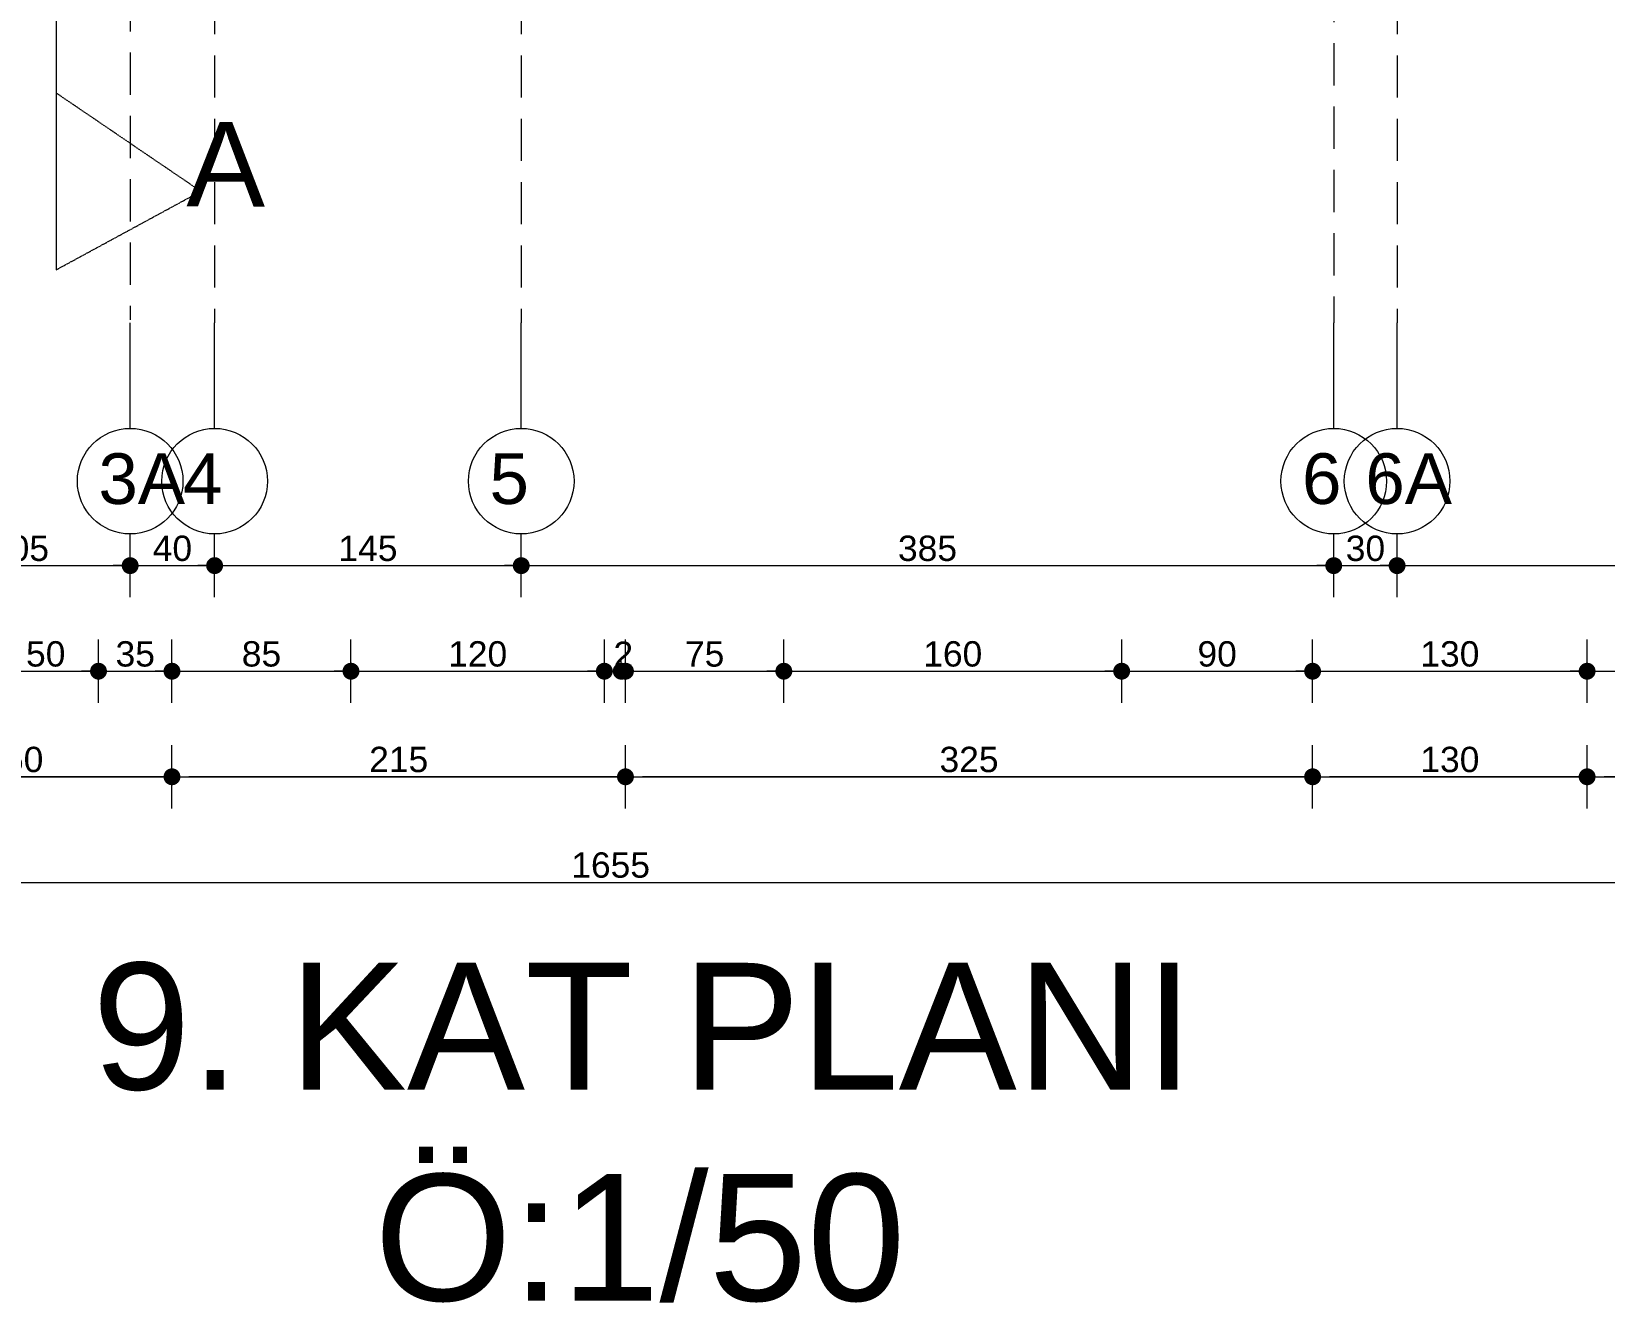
# Model space of a CAD drawing. Header units: millimetres. Extents: x 38129 to 72024, y -56282 to 16512.
# Drawn here: x 54516 to 55261, y -45744 to -45142 of the extents above; entities that cross this region are included whole.
import ezdxf

# ---------------------------------------------------------------- set-up
doc = ezdxf.new("R2010")
doc.units = ezdxf.units.MM
doc.linetypes.add('HIDDEN', pattern=[0.375, 0.25, -0.125])
for name, color, linetype, lineweight in [('AKS', 55, 'HIDDEN', 0), ('DIŞÖLÇÜ', 37, 'Continuous', 0), ('mahal', 7, 'Continuous', 5), ('pencere+KAPI', 1, 'Continuous', 0)]:
    doc.layers.add(name, color=color, linetype=linetype, lineweight=lineweight)
doc.styles.add('icdisolcu_yazi', font='arial.ttf')
doc.styles.get("Standard").update_dxf_attribs({"font": 'arial.ttf'})
doc.dimstyles.new('İç Ölçü', dxfattribs={"dimtxt": 12, "dimasz": 8, "dimexe": 5, "dimexo": 0, "dimgap": 2, "dimtad": 1, "dimdec": 0, "dimzin": 12, "dimdsep": 46, "dimtxsty": 'icdisolcu_yazi', "dimblk": 'DOT', "dimcen": 8, "dimdle": 5, "dimclrd": 256, "dimclre": 256, "dimclrt": 7, "dimadec": 0, "dimazin": 3, "dimtfac": 1, "dimtdec": 0, "dimtix": 1, "dimtmove": 2, "dimatfit": 3, "dimldrblk": 'DOT', "dimfxl": 0, "dimtolj": 1, "dimtzin": 0, "dimlwd": -1, "dimlwe": -1, "dimarcsym": 0})

# ---------------------------------------------------------------- blocks, each defined once
blk = doc.blocks.new('_Dot')
at = {"color": 0, "lineweight": -2}
blk.add_line((-0.5, 0), (-1, 0), dxfattribs=at)
at = {"color": 0, "lineweight": 30, "const_width": 0.5}
blk.add_lwpolyline([(-0.25, 0, 1), (0.25, 0, 1)], format="xyb", close=True, dxfattribs=at)
blk = doc.blocks.new('*D1928')
at = {"layer": 'Defpoints', "color": 0, "lineweight": 120, "transparency": 16777216}
for p in [(54457.75, -45395.38), (54562.6, -45395.38), (54562.6, -45395.38)]:
    blk.add_point(p, dxfattribs=at)
at = {"layer": 'DIŞÖLÇÜ', "transparency": 16777216}
for p, q in [((54457.75, -45395.38), (54457.75, -45390.38)), ((54562.6, -45395.38), (54562.6, -45390.38))]:
    blk.add_line(p, q, dxfattribs=at)
at = {"layer": 'DIŞÖLÇÜ', "linetype": 'Continuous', "transparency": 16777216}
blk.add_line((54465.75, -45395.38), (54554.6, -45395.38), dxfattribs=at)
at = {"layer": 'DIŞÖLÇÜ', "transparency": 16777216, "xscale": 8, "yscale": 8, "zscale": 8, "rotation": 180}
blk.add_blockref('_Dot', (54457.75, -45395.38), dxfattribs=at)
at = {"layer": 'DIŞÖLÇÜ', "transparency": 16777216, "xscale": 8, "yscale": 8, "zscale": 8}
blk.add_blockref('_Dot', (54562.6, -45395.38), dxfattribs=at)
at = {"layer": 'DIŞÖLÇÜ', "color": 7, "transparency": 16777216, "insert": (54510.18, -45387.25), "char_height": 12, "attachment_point": 5, "style": 'icdisolcu_yazi'}
blk.add_mtext('\\A1;105', dxfattribs=at)
blk = doc.blocks.new('*D1929')
at = {"layer": 'Defpoints', "color": 0, "lineweight": 120, "transparency": 16777216}
for p in [(54602.6, -45395.38), (54747.8, -45395.38), (54747.8, -45395.38)]:
    blk.add_point(p, dxfattribs=at)
at = {"layer": 'DIŞÖLÇÜ', "transparency": 16777216}
for p, q in [((54602.6, -45395.38), (54602.6, -45390.38)), ((54747.8, -45395.38), (54747.8, -45390.38))]:
    blk.add_line(p, q, dxfattribs=at)
at = {"layer": 'DIŞÖLÇÜ', "linetype": 'Continuous', "transparency": 16777216}
blk.add_line((54610.6, -45395.38), (54739.8, -45395.38), dxfattribs=at)
at = {"layer": 'DIŞÖLÇÜ', "transparency": 16777216, "xscale": 8, "yscale": 8, "zscale": 8, "rotation": 180}
blk.add_blockref('_Dot', (54602.6, -45395.38), dxfattribs=at)
at = {"layer": 'DIŞÖLÇÜ', "transparency": 16777216, "xscale": 8, "yscale": 8, "zscale": 8}
blk.add_blockref('_Dot', (54747.8, -45395.38), dxfattribs=at)
at = {"layer": 'DIŞÖLÇÜ', "color": 7, "transparency": 16777216, "insert": (54675.2, -45387.25), "char_height": 12, "attachment_point": 5, "style": 'icdisolcu_yazi'}
blk.add_mtext('\\A1;145', dxfattribs=at)
blk = doc.blocks.new('*D1930')
at = {"layer": 'Defpoints', "color": 0, "lineweight": 120, "transparency": 16777216}
for p in [(54747.8, -45395.38), (55132.61, -45395.38), (55132.61, -45395.38)]:
    blk.add_point(p, dxfattribs=at)
at = {"layer": 'DIŞÖLÇÜ', "transparency": 16777216}
for p, q in [((54747.8, -45395.38), (54747.8, -45390.38)), ((55132.61, -45395.38), (55132.61, -45390.38))]:
    blk.add_line(p, q, dxfattribs=at)
at = {"layer": 'DIŞÖLÇÜ', "linetype": 'Continuous', "transparency": 16777216}
blk.add_line((54755.8, -45395.38), (55124.61, -45395.38), dxfattribs=at)
at = {"layer": 'DIŞÖLÇÜ', "transparency": 16777216, "xscale": 8, "yscale": 8, "zscale": 8, "rotation": 180}
blk.add_blockref('_Dot', (54747.8, -45395.38), dxfattribs=at)
at = {"layer": 'DIŞÖLÇÜ', "transparency": 16777216, "xscale": 8, "yscale": 8, "zscale": 8}
blk.add_blockref('_Dot', (55132.61, -45395.38), dxfattribs=at)
at = {"layer": 'DIŞÖLÇÜ', "color": 7, "transparency": 16777216, "insert": (54940.21, -45387.25), "char_height": 12, "attachment_point": 5, "style": 'icdisolcu_yazi'}
blk.add_mtext('\\A1;385', dxfattribs=at)
blk = doc.blocks.new('*D1931')
at = {"layer": 'Defpoints', "color": 0, "lineweight": 120, "transparency": 16777216}
for p in [(55162.61, -45395.38), (55467.69, -45395.38), (55467.69, -45395.38)]:
    blk.add_point(p, dxfattribs=at)
at = {"layer": 'DIŞÖLÇÜ', "transparency": 16777216}
for p, q in [((55162.61, -45395.38), (55162.61, -45390.38)), ((55467.69, -45395.38), (55467.69, -45390.38))]:
    blk.add_line(p, q, dxfattribs=at)
at = {"layer": 'DIŞÖLÇÜ', "linetype": 'Continuous', "transparency": 16777216}
blk.add_line((55170.61, -45395.38), (55459.69, -45395.38), dxfattribs=at)
at = {"layer": 'DIŞÖLÇÜ', "transparency": 16777216, "xscale": 8, "yscale": 8, "zscale": 8, "rotation": 180}
blk.add_blockref('_Dot', (55162.61, -45395.38), dxfattribs=at)
at = {"layer": 'DIŞÖLÇÜ', "transparency": 16777216, "xscale": 8, "yscale": 8, "zscale": 8}
blk.add_blockref('_Dot', (55467.69, -45395.38), dxfattribs=at)
at = {"layer": 'DIŞÖLÇÜ', "color": 7, "transparency": 16777216, "insert": (55315.15, -45387.25), "char_height": 12, "attachment_point": 5, "style": 'icdisolcu_yazi'}
blk.add_mtext('\\A1;305', dxfattribs=at)
blk = doc.blocks.new('*D1938')
at = {"layer": 'Defpoints', "color": 0, "lineweight": 120, "transparency": 16777216}
for p in [(54497.6, -45445.38), (54547.6, -45445.38), (54547.6, -45445.38)]:
    blk.add_point(p, dxfattribs=at)
at = {"layer": 'DIŞÖLÇÜ', "transparency": 16777216}
for p, q in [((54497.6, -45445.38), (54497.6, -45440.38)), ((54547.6, -45445.38), (54547.6, -45440.38))]:
    blk.add_line(p, q, dxfattribs=at)
at = {"layer": 'DIŞÖLÇÜ', "linetype": 'Continuous', "transparency": 16777216}
blk.add_line((54505.6, -45445.38), (54539.6, -45445.38), dxfattribs=at)
at = {"layer": 'DIŞÖLÇÜ', "transparency": 16777216, "xscale": 8, "yscale": 8, "zscale": 8, "rotation": 180}
blk.add_blockref('_Dot', (54497.6, -45445.38), dxfattribs=at)
at = {"layer": 'DIŞÖLÇÜ', "transparency": 16777216, "xscale": 8, "yscale": 8, "zscale": 8}
blk.add_blockref('_Dot', (54547.6, -45445.38), dxfattribs=at)
at = {"layer": 'DIŞÖLÇÜ', "color": 7, "transparency": 16777216, "insert": (54522.6, -45437.25), "char_height": 12, "attachment_point": 5, "style": 'icdisolcu_yazi'}
blk.add_mtext('\\A1;50', dxfattribs=at)
blk = doc.blocks.new('*D1939')
at = {"layer": 'Defpoints', "color": 0, "lineweight": 120, "transparency": 16777216}
for p in [(54547.6, -45445.38), (54582.39, -45445.38), (54582.39, -45445.38)]:
    blk.add_point(p, dxfattribs=at)
at = {"layer": 'DIŞÖLÇÜ', "transparency": 16777216}
for p, q in [((54547.6, -45445.38), (54547.6, -45440.38)), ((54582.39, -45445.38), (54582.39, -45440.38))]:
    blk.add_line(p, q, dxfattribs=at)
at = {"layer": 'DIŞÖLÇÜ', "linetype": 'Continuous', "transparency": 16777216}
blk.add_line((54555.6, -45445.38), (54574.39, -45445.38), dxfattribs=at)
at = {"layer": 'DIŞÖLÇÜ', "transparency": 16777216, "xscale": 8, "yscale": 8, "zscale": 8, "rotation": 180}
blk.add_blockref('_Dot', (54547.6, -45445.38), dxfattribs=at)
at = {"layer": 'DIŞÖLÇÜ', "transparency": 16777216, "xscale": 8, "yscale": 8, "zscale": 8}
blk.add_blockref('_Dot', (54582.39, -45445.38), dxfattribs=at)
at = {"layer": 'DIŞÖLÇÜ', "color": 7, "transparency": 16777216, "insert": (54565, -45437.25), "char_height": 12, "attachment_point": 5, "style": 'icdisolcu_yazi'}
blk.add_mtext('\\A1;35', dxfattribs=at)
blk = doc.blocks.new('*D1940')
at = {"layer": 'Defpoints', "color": 0, "lineweight": 120, "transparency": 16777216}
for p in [(54582.39, -45445.38), (54667.17, -45445.38), (54667.17, -45445.38)]:
    blk.add_point(p, dxfattribs=at)
at = {"layer": 'DIŞÖLÇÜ', "transparency": 16777216}
for p, q in [((54582.39, -45445.38), (54582.39, -45440.38)), ((54667.17, -45445.38), (54667.17, -45440.38))]:
    blk.add_line(p, q, dxfattribs=at)
at = {"layer": 'DIŞÖLÇÜ', "linetype": 'Continuous', "transparency": 16777216}
blk.add_line((54590.39, -45445.38), (54659.17, -45445.38), dxfattribs=at)
at = {"layer": 'DIŞÖLÇÜ', "transparency": 16777216, "xscale": 8, "yscale": 8, "zscale": 8, "rotation": 180}
blk.add_blockref('_Dot', (54582.39, -45445.38), dxfattribs=at)
at = {"layer": 'DIŞÖLÇÜ', "transparency": 16777216, "xscale": 8, "yscale": 8, "zscale": 8}
blk.add_blockref('_Dot', (54667.17, -45445.38), dxfattribs=at)
at = {"layer": 'DIŞÖLÇÜ', "color": 7, "transparency": 16777216, "insert": (54624.78, -45437.25), "char_height": 12, "attachment_point": 5, "style": 'icdisolcu_yazi'}
blk.add_mtext('\\A1;85', dxfattribs=at)
blk = doc.blocks.new('*D1941')
at = {"layer": 'Defpoints', "color": 0, "lineweight": 120, "transparency": 16777216}
for p in [(54667.17, -45445.38), (54787.17, -45445.38), (54787.17, -45445.38)]:
    blk.add_point(p, dxfattribs=at)
at = {"layer": 'DIŞÖLÇÜ', "transparency": 16777216}
for p, q in [((54667.17, -45445.38), (54667.17, -45440.38)), ((54787.17, -45445.38), (54787.17, -45440.38))]:
    blk.add_line(p, q, dxfattribs=at)
at = {"layer": 'DIŞÖLÇÜ', "linetype": 'Continuous', "transparency": 16777216}
blk.add_line((54675.17, -45445.38), (54779.17, -45445.38), dxfattribs=at)
at = {"layer": 'DIŞÖLÇÜ', "transparency": 16777216, "xscale": 8, "yscale": 8, "zscale": 8, "rotation": 180}
blk.add_blockref('_Dot', (54667.17, -45445.38), dxfattribs=at)
at = {"layer": 'DIŞÖLÇÜ', "transparency": 16777216, "xscale": 8, "yscale": 8, "zscale": 8}
blk.add_blockref('_Dot', (54787.17, -45445.38), dxfattribs=at)
at = {"layer": 'DIŞÖLÇÜ', "color": 7, "transparency": 16777216, "insert": (54727.17, -45437.25), "char_height": 12, "attachment_point": 5, "style": 'icdisolcu_yazi'}
blk.add_mtext('\\A1;120', dxfattribs=at)
blk = doc.blocks.new('*D1942')
at = {"layer": 'Defpoints', "color": 0, "lineweight": 120, "transparency": 16777216}
for p in [(54795.15, -45445.38), (54797.17, -45445.38), (54797.17, -45445.38)]:
    blk.add_point(p, dxfattribs=at)
at = {"layer": 'DIŞÖLÇÜ', "transparency": 16777216}
for p, q in [((54795.15, -45445.38), (54795.15, -45440.38)), ((54797.17, -45445.38), (54797.17, -45440.38))]:
    blk.add_line(p, q, dxfattribs=at)
at = {"layer": 'DIŞÖLÇÜ', "linetype": 'Continuous', "transparency": 16777216}
for p, q in [((54787.15, -45445.38), (54779.15, -45445.38)), ((54795.15, -45445.38), (54797.17, -45445.38)), ((54805.17, -45445.38), (54813.17, -45445.38))]:
    blk.add_line(p, q, dxfattribs=at)
at = {"layer": 'DIŞÖLÇÜ', "transparency": 16777216, "xscale": 8, "yscale": 8, "zscale": 8}
blk.add_blockref('_Dot', (54795.15, -45445.38), dxfattribs=at)
at = {"layer": 'DIŞÖLÇÜ', "transparency": 16777216, "xscale": 8, "yscale": 8, "zscale": 8, "rotation": 180}
blk.add_blockref('_Dot', (54797.17, -45445.38), dxfattribs=at)
at = {"layer": 'DIŞÖLÇÜ', "color": 7, "transparency": 16777216, "insert": (54796.16, -45437.36), "char_height": 12, "attachment_point": 5, "style": 'icdisolcu_yazi'}
blk.add_mtext('\\A1;2', dxfattribs=at)
blk = doc.blocks.new('*D1943')
at = {"layer": 'Defpoints', "color": 0, "lineweight": 120, "transparency": 16777216}
for p in [(54797.17, -45445.38), (54872.17, -45445.38), (54872.17, -45445.38)]:
    blk.add_point(p, dxfattribs=at)
at = {"layer": 'DIŞÖLÇÜ', "transparency": 16777216}
for p, q in [((54797.17, -45445.38), (54797.17, -45440.38)), ((54872.17, -45445.38), (54872.17, -45440.38))]:
    blk.add_line(p, q, dxfattribs=at)
at = {"layer": 'DIŞÖLÇÜ', "linetype": 'Continuous', "transparency": 16777216}
blk.add_line((54805.17, -45445.38), (54864.17, -45445.38), dxfattribs=at)
at = {"layer": 'DIŞÖLÇÜ', "transparency": 16777216, "xscale": 8, "yscale": 8, "zscale": 8, "rotation": 180}
blk.add_blockref('_Dot', (54797.17, -45445.38), dxfattribs=at)
at = {"layer": 'DIŞÖLÇÜ', "transparency": 16777216, "xscale": 8, "yscale": 8, "zscale": 8}
blk.add_blockref('_Dot', (54872.17, -45445.38), dxfattribs=at)
at = {"layer": 'DIŞÖLÇÜ', "color": 7, "transparency": 16777216, "insert": (54834.67, -45437.28), "char_height": 12, "attachment_point": 5, "style": 'icdisolcu_yazi'}
blk.add_mtext('\\A1;75', dxfattribs=at)
blk = doc.blocks.new('*D1944')
at = {"layer": 'Defpoints', "color": 0, "lineweight": 120, "transparency": 16777216}
for p in [(54872.17, -45445.38), (55032.17, -45445.38), (55032.17, -45445.38)]:
    blk.add_point(p, dxfattribs=at)
at = {"layer": 'DIŞÖLÇÜ', "transparency": 16777216}
for p, q in [((54872.17, -45445.38), (54872.17, -45440.38)), ((55032.17, -45445.38), (55032.17, -45440.38))]:
    blk.add_line(p, q, dxfattribs=at)
at = {"layer": 'DIŞÖLÇÜ', "linetype": 'Continuous', "transparency": 16777216}
blk.add_line((54880.17, -45445.38), (55024.17, -45445.38), dxfattribs=at)
at = {"layer": 'DIŞÖLÇÜ', "transparency": 16777216, "xscale": 8, "yscale": 8, "zscale": 8, "rotation": 180}
blk.add_blockref('_Dot', (54872.17, -45445.38), dxfattribs=at)
at = {"layer": 'DIŞÖLÇÜ', "transparency": 16777216, "xscale": 8, "yscale": 8, "zscale": 8}
blk.add_blockref('_Dot', (55032.17, -45445.38), dxfattribs=at)
at = {"layer": 'DIŞÖLÇÜ', "color": 7, "transparency": 16777216, "insert": (54952.17, -45437.25), "char_height": 12, "attachment_point": 5, "style": 'icdisolcu_yazi'}
blk.add_mtext('\\A1;160', dxfattribs=at)
blk = doc.blocks.new('*D1945')
at = {"layer": 'Defpoints', "color": 0, "lineweight": 120, "transparency": 16777216}
for p in [(55032.17, -45445.38), (55122.6, -45445.38), (55122.6, -45445.38)]:
    blk.add_point(p, dxfattribs=at)
at = {"layer": 'DIŞÖLÇÜ', "transparency": 16777216}
for p, q in [((55032.17, -45445.38), (55032.17, -45440.38)), ((55122.6, -45445.38), (55122.6, -45440.38))]:
    blk.add_line(p, q, dxfattribs=at)
at = {"layer": 'DIŞÖLÇÜ', "linetype": 'Continuous', "transparency": 16777216}
blk.add_line((55040.17, -45445.38), (55114.6, -45445.38), dxfattribs=at)
at = {"layer": 'DIŞÖLÇÜ', "transparency": 16777216, "xscale": 8, "yscale": 8, "zscale": 8, "rotation": 180}
blk.add_blockref('_Dot', (55032.17, -45445.38), dxfattribs=at)
at = {"layer": 'DIŞÖLÇÜ', "transparency": 16777216, "xscale": 8, "yscale": 8, "zscale": 8}
blk.add_blockref('_Dot', (55122.6, -45445.38), dxfattribs=at)
at = {"layer": 'DIŞÖLÇÜ', "color": 7, "transparency": 16777216, "insert": (55077.38, -45437.25), "char_height": 12, "attachment_point": 5, "style": 'icdisolcu_yazi'}
blk.add_mtext('\\A1;90', dxfattribs=at)
blk = doc.blocks.new('*D1946')
at = {"layer": 'Defpoints', "color": 0, "lineweight": 120, "transparency": 16777216}
for p in [(55122.6, -45445.38), (55252.6, -45445.38), (55252.6, -45445.38)]:
    blk.add_point(p, dxfattribs=at)
at = {"layer": 'DIŞÖLÇÜ', "transparency": 16777216}
for p, q in [((55122.6, -45445.38), (55122.6, -45440.38)), ((55252.6, -45445.38), (55252.6, -45440.38))]:
    blk.add_line(p, q, dxfattribs=at)
at = {"layer": 'DIŞÖLÇÜ', "linetype": 'Continuous', "transparency": 16777216}
blk.add_line((55130.6, -45445.38), (55244.6, -45445.38), dxfattribs=at)
at = {"layer": 'DIŞÖLÇÜ', "transparency": 16777216, "xscale": 8, "yscale": 8, "zscale": 8, "rotation": 180}
blk.add_blockref('_Dot', (55122.6, -45445.38), dxfattribs=at)
at = {"layer": 'DIŞÖLÇÜ', "transparency": 16777216, "xscale": 8, "yscale": 8, "zscale": 8}
blk.add_blockref('_Dot', (55252.6, -45445.38), dxfattribs=at)
at = {"layer": 'DIŞÖLÇÜ', "color": 7, "transparency": 16777216, "insert": (55187.6, -45437.25), "char_height": 12, "attachment_point": 5, "style": 'icdisolcu_yazi'}
blk.add_mtext('\\A1;130', dxfattribs=at)
blk = doc.blocks.new('*D1947')
at = {"layer": 'Defpoints', "color": 0, "lineweight": 120, "transparency": 16777216}
for p in [(55252.6, -45445.38), (55542.47, -45445.38), (55542.47, -45445.38)]:
    blk.add_point(p, dxfattribs=at)
at = {"layer": 'DIŞÖLÇÜ', "transparency": 16777216}
for p, q in [((55252.6, -45445.38), (55252.6, -45440.38)), ((55542.47, -45445.38), (55542.47, -45440.38))]:
    blk.add_line(p, q, dxfattribs=at)
at = {"layer": 'DIŞÖLÇÜ', "linetype": 'Continuous', "transparency": 16777216}
blk.add_line((55260.6, -45445.38), (55534.47, -45445.38), dxfattribs=at)
at = {"layer": 'DIŞÖLÇÜ', "transparency": 16777216, "xscale": 8, "yscale": 8, "zscale": 8, "rotation": 180}
blk.add_blockref('_Dot', (55252.6, -45445.38), dxfattribs=at)
at = {"layer": 'DIŞÖLÇÜ', "transparency": 16777216, "xscale": 8, "yscale": 8, "zscale": 8}
blk.add_blockref('_Dot', (55542.47, -45445.38), dxfattribs=at)
at = {"layer": 'DIŞÖLÇÜ', "color": 7, "transparency": 16777216, "insert": (55397.54, -45437.25), "char_height": 12, "attachment_point": 5, "style": 'icdisolcu_yazi'}
blk.add_mtext('\\A1;290', dxfattribs=at)
blk = doc.blocks.new('*D1952')
at = {"layer": 'Defpoints', "color": 0, "lineweight": 120, "transparency": 16777216}
for p in [(55252.6, -45495.38), (55252.6, -45495.38), (55542.47, -45495.38)]:
    blk.add_point(p, dxfattribs=at)
at = {"layer": 'DIŞÖLÇÜ', "transparency": 16777216}
for p, q in [((55252.6, -45495.38), (55252.6, -45490.38)), ((55542.47, -45495.38), (55542.47, -45490.38))]:
    blk.add_line(p, q, dxfattribs=at)
at = {"layer": 'DIŞÖLÇÜ', "linetype": 'Continuous', "transparency": 16777216}
blk.add_line((55534.47, -45495.38), (55260.6, -45495.38), dxfattribs=at)
at = {"layer": 'DIŞÖLÇÜ', "transparency": 16777216, "xscale": 8, "yscale": 8, "zscale": 8, "rotation": 180}
blk.add_blockref('_Dot', (55252.6, -45495.38), dxfattribs=at)
at = {"layer": 'DIŞÖLÇÜ', "transparency": 16777216, "xscale": 8, "yscale": 8, "zscale": 8}
blk.add_blockref('_Dot', (55542.47, -45495.38), dxfattribs=at)
at = {"layer": 'DIŞÖLÇÜ', "color": 7, "transparency": 16777216, "insert": (55397.54, -45487.25), "char_height": 12, "attachment_point": 5, "style": 'icdisolcu_yazi'}
blk.add_mtext('\\A1;290', dxfattribs=at)
blk = doc.blocks.new('*D1953')
at = {"layer": 'Defpoints', "color": 0, "lineweight": 120, "transparency": 16777216}
for p in [(55122.6, -45495.38), (55122.6, -45495.38), (55252.6, -45495.38)]:
    blk.add_point(p, dxfattribs=at)
at = {"layer": 'DIŞÖLÇÜ', "transparency": 16777216}
for p, q in [((55122.6, -45495.38), (55122.6, -45490.38)), ((55252.6, -45495.38), (55252.6, -45490.38))]:
    blk.add_line(p, q, dxfattribs=at)
at = {"layer": 'DIŞÖLÇÜ', "linetype": 'Continuous', "transparency": 16777216}
blk.add_line((55244.6, -45495.38), (55130.6, -45495.38), dxfattribs=at)
at = {"layer": 'DIŞÖLÇÜ', "transparency": 16777216, "xscale": 8, "yscale": 8, "zscale": 8, "rotation": 180}
blk.add_blockref('_Dot', (55122.6, -45495.38), dxfattribs=at)
at = {"layer": 'DIŞÖLÇÜ', "transparency": 16777216, "xscale": 8, "yscale": 8, "zscale": 8}
blk.add_blockref('_Dot', (55252.6, -45495.38), dxfattribs=at)
at = {"layer": 'DIŞÖLÇÜ', "color": 7, "transparency": 16777216, "insert": (55187.6, -45487.25), "char_height": 12, "attachment_point": 5, "style": 'icdisolcu_yazi'}
blk.add_mtext('\\A1;130', dxfattribs=at)
blk = doc.blocks.new('*D1954')
at = {"layer": 'Defpoints', "color": 0, "lineweight": 120, "transparency": 16777216}
for p in [(54797.17, -45495.38), (54797.17, -45495.38), (55122.6, -45495.38)]:
    blk.add_point(p, dxfattribs=at)
at = {"layer": 'DIŞÖLÇÜ', "transparency": 16777216}
for p, q in [((54797.17, -45495.38), (54797.17, -45490.38)), ((55122.6, -45495.38), (55122.6, -45490.38))]:
    blk.add_line(p, q, dxfattribs=at)
at = {"layer": 'DIŞÖLÇÜ', "linetype": 'Continuous', "transparency": 16777216}
blk.add_line((55114.6, -45495.38), (54805.17, -45495.38), dxfattribs=at)
at = {"layer": 'DIŞÖLÇÜ', "transparency": 16777216, "xscale": 8, "yscale": 8, "zscale": 8, "rotation": 180}
blk.add_blockref('_Dot', (54797.17, -45495.38), dxfattribs=at)
at = {"layer": 'DIŞÖLÇÜ', "transparency": 16777216, "xscale": 8, "yscale": 8, "zscale": 8}
blk.add_blockref('_Dot', (55122.6, -45495.38), dxfattribs=at)
at = {"layer": 'DIŞÖLÇÜ', "color": 7, "transparency": 16777216, "insert": (54959.88, -45487.25), "char_height": 12, "attachment_point": 5, "style": 'icdisolcu_yazi'}
blk.add_mtext('\\A1;325', dxfattribs=at)
blk = doc.blocks.new('*D1955')
at = {"layer": 'Defpoints', "color": 0, "lineweight": 120, "transparency": 16777216}
for p in [(54582.39, -45495.38), (54582.39, -45495.38), (54797.17, -45495.38)]:
    blk.add_point(p, dxfattribs=at)
at = {"layer": 'DIŞÖLÇÜ', "transparency": 16777216}
for p, q in [((54582.39, -45495.38), (54582.39, -45490.38)), ((54797.17, -45495.38), (54797.17, -45490.38))]:
    blk.add_line(p, q, dxfattribs=at)
at = {"layer": 'DIŞÖLÇÜ', "linetype": 'Continuous', "transparency": 16777216}
blk.add_line((54789.17, -45495.38), (54590.39, -45495.38), dxfattribs=at)
at = {"layer": 'DIŞÖLÇÜ', "transparency": 16777216, "xscale": 8, "yscale": 8, "zscale": 8, "rotation": 180}
blk.add_blockref('_Dot', (54582.39, -45495.38), dxfattribs=at)
at = {"layer": 'DIŞÖLÇÜ', "transparency": 16777216, "xscale": 8, "yscale": 8, "zscale": 8}
blk.add_blockref('_Dot', (54797.17, -45495.38), dxfattribs=at)
at = {"layer": 'DIŞÖLÇÜ', "color": 7, "transparency": 16777216, "insert": (54689.78, -45487.25), "char_height": 12, "attachment_point": 5, "style": 'icdisolcu_yazi'}
blk.add_mtext('\\A1;215', dxfattribs=at)
blk = doc.blocks.new('*D1956')
at = {"layer": 'Defpoints', "color": 0, "lineweight": 120, "transparency": 16777216}
for p in [(54432.6, -45495.38), (54432.6, -45495.38), (54582.39, -45495.38)]:
    blk.add_point(p, dxfattribs=at)
at = {"layer": 'DIŞÖLÇÜ', "transparency": 16777216}
for p, q in [((54432.6, -45495.38), (54432.6, -45490.38)), ((54582.39, -45495.38), (54582.39, -45490.38))]:
    blk.add_line(p, q, dxfattribs=at)
at = {"layer": 'DIŞÖLÇÜ', "linetype": 'Continuous', "transparency": 16777216}
blk.add_line((54574.39, -45495.38), (54440.6, -45495.38), dxfattribs=at)
at = {"layer": 'DIŞÖLÇÜ', "transparency": 16777216, "xscale": 8, "yscale": 8, "zscale": 8, "rotation": 180}
blk.add_blockref('_Dot', (54432.6, -45495.38), dxfattribs=at)
at = {"layer": 'DIŞÖLÇÜ', "transparency": 16777216, "xscale": 8, "yscale": 8, "zscale": 8}
blk.add_blockref('_Dot', (54582.39, -45495.38), dxfattribs=at)
at = {"layer": 'DIŞÖLÇÜ', "color": 7, "transparency": 16777216, "insert": (54507.5, -45487.25), "char_height": 12, "attachment_point": 5, "style": 'icdisolcu_yazi'}
blk.add_mtext('\\A1;150', dxfattribs=at)
blk = doc.blocks.new('*D1959')
at = {"layer": 'Defpoints', "color": 0, "lineweight": 120, "transparency": 16777216}
for p in [(53962.6, -45545.38), (55617.7, -45545.38), (55617.7, -45545.38)]:
    blk.add_point(p, dxfattribs=at)
at = {"layer": 'DIŞÖLÇÜ', "transparency": 16777216}
for p, q in [((53962.6, -45545.38), (53962.6, -45540.38)), ((55617.7, -45545.38), (55617.7, -45540.38))]:
    blk.add_line(p, q, dxfattribs=at)
at = {"layer": 'DIŞÖLÇÜ', "linetype": 'Continuous', "transparency": 16777216}
blk.add_line((53970.6, -45545.38), (55609.7, -45545.38), dxfattribs=at)
at = {"layer": 'DIŞÖLÇÜ', "transparency": 16777216, "xscale": 8, "yscale": 8, "zscale": 8, "rotation": 180}
blk.add_blockref('_Dot', (53962.6, -45545.38), dxfattribs=at)
at = {"layer": 'DIŞÖLÇÜ', "transparency": 16777216, "xscale": 8, "yscale": 8, "zscale": 8}
blk.add_blockref('_Dot', (55617.7, -45545.38), dxfattribs=at)
at = {"layer": 'DIŞÖLÇÜ', "color": 7, "transparency": 16777216, "insert": (54790.15, -45537.25), "char_height": 12, "attachment_point": 5, "style": 'icdisolcu_yazi'}
blk.add_mtext('\\A1;1655', dxfattribs=at)
blk = doc.blocks.new('*D2185')
at = {"layer": 'Defpoints', "color": 0, "lineweight": 120, "transparency": 16777216}
for p in [(55132.61, -45395.38), (55162.61, -45395.38), (55162.61, -45395.38)]:
    blk.add_point(p, dxfattribs=at)
at = {"layer": 'DIŞÖLÇÜ', "transparency": 16777216}
for p, q in [((55132.61, -45395.38), (55132.61, -45390.38)), ((55162.61, -45395.38), (55162.61, -45390.38))]:
    blk.add_line(p, q, dxfattribs=at)
at = {"layer": 'DIŞÖLÇÜ', "linetype": 'Continuous', "transparency": 16777216}
blk.add_line((55140.61, -45395.38), (55154.61, -45395.38), dxfattribs=at)
at = {"layer": 'DIŞÖLÇÜ', "transparency": 16777216, "xscale": 8, "yscale": 8, "zscale": 8, "rotation": 180}
blk.add_blockref('_Dot', (55132.61, -45395.38), dxfattribs=at)
at = {"layer": 'DIŞÖLÇÜ', "transparency": 16777216, "xscale": 8, "yscale": 8, "zscale": 8}
blk.add_blockref('_Dot', (55162.61, -45395.38), dxfattribs=at)
at = {"layer": 'DIŞÖLÇÜ', "color": 7, "transparency": 16777216, "insert": (55147.61, -45387.25), "char_height": 12, "attachment_point": 5, "style": 'icdisolcu_yazi'}
blk.add_mtext('\\A1;30', dxfattribs=at)
blk = doc.blocks.new('*D2186')
at = {"layer": 'Defpoints', "color": 0, "lineweight": 120, "transparency": 16777216}
for p in [(54562.6, -45395.38), (54602.6, -45395.38), (54602.6, -45395.38)]:
    blk.add_point(p, dxfattribs=at)
at = {"layer": 'DIŞÖLÇÜ', "transparency": 16777216}
for p, q in [((54562.6, -45395.38), (54562.6, -45390.38)), ((54602.6, -45395.38), (54602.6, -45390.38))]:
    blk.add_line(p, q, dxfattribs=at)
at = {"layer": 'DIŞÖLÇÜ', "linetype": 'Continuous', "transparency": 16777216}
blk.add_line((54570.6, -45395.38), (54594.6, -45395.38), dxfattribs=at)
at = {"layer": 'DIŞÖLÇÜ', "transparency": 16777216, "xscale": 8, "yscale": 8, "zscale": 8, "rotation": 180}
blk.add_blockref('_Dot', (54562.6, -45395.38), dxfattribs=at)
at = {"layer": 'DIŞÖLÇÜ', "transparency": 16777216, "xscale": 8, "yscale": 8, "zscale": 8}
blk.add_blockref('_Dot', (54602.6, -45395.38), dxfattribs=at)
at = {"layer": 'DIŞÖLÇÜ', "color": 7, "transparency": 16777216, "insert": (54582.6, -45387.25), "char_height": 12, "attachment_point": 5, "style": 'icdisolcu_yazi'}
blk.add_mtext('\\A1;40', dxfattribs=at)

msp = doc.modelspace()

# ---------------------------------------------------------------- linework, layer by layer
at = {"layer": 'AKS', "ltscale": 80}
for p, q in [((54562.6, -42902.38), (54562.6, -45279.02)), ((54602.6, -42903.74), (54602.6, -45280.38)), ((54747.8, -42903.74), (54747.8, -45280.38)), ((55162.61, -42903.74), (55162.61, -45280.38)), ((55132.61, -44157.93), (55132.61, -45280.38))]:
    msp.add_line(p, q, dxfattribs=at)
at = {"layer": 'DIŞÖLÇÜ'}
for p, q in [((54562.6, -45330.38), (54562.6, -45280.38)), ((54562.6, -45330.38), (54562.6, -45280.38)), ((54602.6, -45330.38), (54602.6, -45280.38)), ((54602.6, -45330.38), (54602.6, -45280.38)), ((54747.8, -45330.38), (54747.8, -45280.38)), ((54747.8, -45330.38), (54747.8, -45280.38)), ((55132.61, -45330.38), (55132.61, -45280.38)), ((55132.61, -45330.38), (55132.61, -45280.38)), ((55162.61, -45330.38), (55162.61, -45280.38)), ((55162.61, -45330.38), (55162.61, -45280.38)), ((54562.6, -45410.38), (54562.6, -45380.38)), ((54602.6, -45410.38), (54602.6, -45380.38)), ((54747.8, -45410.38), (54747.8, -45380.38)), ((55132.61, -45410.38), (55132.61, -45380.38)), ((55162.61, -45410.38), (55162.61, -45380.38)), ((53912.6, -45395.38), (55667.7, -45395.38)), ((54547.6, -45460.38), (54547.6, -45430.38)), ((54582.39, -45460.38), (54582.39, -45430.38)), ((54667.17, -45460.38), (54667.17, -45430.38)), ((54787.17, -45460.38), (54787.17, -45430.38)), ((54797.17, -45460.38), (54797.17, -45430.38)), ((54872.17, -45460.38), (54872.17, -45430.38)), ((55032.17, -45460.38), (55032.17, -45430.38)), ((55122.6, -45460.38), (55122.6, -45430.38)), ((55252.6, -45460.38), (55252.6, -45430.38)), ((53912.6, -45445.38), (55667.7, -45445.38)), ((54582.39, -45510.38), (54582.39, -45480.38)), ((54797.17, -45510.38), (54797.17, -45480.38)), ((55122.6, -45510.38), (55122.6, -45480.38)), ((55252.6, -45510.38), (55252.6, -45480.38)), ((53912.6, -45495.38), (55667.7, -45495.38)), ((53912.6, -45545.38), (55667.7, -45545.38))]:
    msp.add_line(p, q, dxfattribs=at)
for centre in [(54562.6, -45355.38), (54602.6, -45355.38), (54747.8, -45355.38), (55132.61, -45355.38), (55162.61, -45355.38)]:
    msp.add_circle(centre, 25, dxfattribs=at)
at = {"layer": 'pencere+KAPI', "linetype": 'HIDDEN'}
msp.add_line((54528.44, -42952.22), (54527.58, -45255.28), dxfattribs=at)
msp.add_lwpolyline([(54527.58, -45255.28), (54596.05, -45218.11), (54527.61, -45171.57)], dxfattribs=at)

# ---------------------------------------------------------------- texts
at = {"layer": 'DIŞÖLÇÜ', "char_height": 24, "width": 425.6226, "attachment_point": 1, "rotation": 0}
for s, insert in [('3A', (54547.58, -45342.18)), ('4', (54587.58, -45342.18)), ('5', (54732.78, -45342.18)), ('6', (55117.59, -45342.18)), ('6A', (55147.59, -45342.18))]:
    msp.add_mtext(s, dxfattribs=dict(at, insert=insert))
at = {"layer": 'mahal', "insert": (54433.83, -45583.48), "char_height": 60, "attachment_point": 1}
msp.add_mtext_dynamic_manual_height_columns('\\pi110.77618;9. KAT PLANI \\P\\pi244.36418;Ö:1/50', width=732.2891, gutter_width=12.5, heights=[0], dxfattribs=at)
at = {"layer": 'pencere+KAPI', "linetype": 'HIDDEN', "insert": (54589.21, -45185.29), "char_height": 40, "width": 1884.4985, "attachment_point": 1, "rotation": 359.95734}
msp.add_mtext('A', dxfattribs=at)

# ---------------------------------------------------------------- dimensions: what is measured, and where the dimension line sits
at = {"layer": 'DIŞÖLÇÜ'}
for base, p1, p2, picture, middle in [((54562.6, -45395.38), (54457.75, -45395.38), (54562.6, -45395.38), '*D1928', (54510.18, -45387.25)), ((54602.6, -45395.38), (54562.6, -45395.38), (54602.6, -45395.38), '*D2186', (54582.6, -45387.25)), ((54747.8, -45395.38), (54602.6, -45395.38), (54747.8, -45395.38), '*D1929', (54675.2, -45387.25)), ((55132.61, -45395.38), (54747.8, -45395.38), (55132.61, -45395.38), '*D1930', (54940.21, -45387.25)), ((55162.61, -45395.38), (55132.61, -45395.38), (55162.61, -45395.38), '*D2185', (55147.61, -45387.25)), ((55467.69, -45395.38), (55162.61, -45395.38), (55467.69, -45395.38), '*D1931', (55315.15, -45387.25)), ((54547.6, -45445.38), (54497.6, -45445.38), (54547.6, -45445.38), '*D1938', (54522.6, -45437.25)), ((54582.39, -45445.38), (54547.6, -45445.38), (54582.39, -45445.38), '*D1939', (54565, -45437.25)), ((54667.17, -45445.38), (54582.39, -45445.38), (54667.17, -45445.38), '*D1940', (54624.78, -45437.25)), ((54787.17, -45445.38), (54667.17, -45445.38), (54787.17, -45445.38), '*D1941', (54727.17, -45437.25)), ((54797.17, -45445.38), (54795.15, -45445.38), (54797.17, -45445.38), '*D1942', (54796.16, -45437.36)), ((54872.17, -45445.38), (54797.17, -45445.38), (54872.17, -45445.38), '*D1943', (54834.67, -45437.28)), ((55032.17, -45445.38), (54872.17, -45445.38), (55032.17, -45445.38), '*D1944', (54952.17, -45437.25)), ((55122.6, -45445.38), (55032.17, -45445.38), (55122.6, -45445.38), '*D1945', (55077.38, -45437.25)), ((55252.6, -45445.38), (55122.6, -45445.38), (55252.6, -45445.38), '*D1946', (55187.6, -45437.25)), ((55542.47, -45445.38), (55252.6, -45445.38), (55542.47, -45445.38), '*D1947', (55397.54, -45437.25)), ((54432.6, -45495.38), (54582.39, -45495.38), (54432.6, -45495.38), '*D1956', (54507.5, -45487.25)), ((54582.39, -45495.38), (54797.17, -45495.38), (54582.39, -45495.38), '*D1955', (54689.78, -45487.25)), ((54797.17, -45495.38), (55122.6, -45495.38), (54797.17, -45495.38), '*D1954', (54959.88, -45487.25)), ((55122.6, -45495.38), (55252.6, -45495.38), (55122.6, -45495.38), '*D1953', (55187.6, -45487.25)), ((55252.6, -45495.38), (55542.47, -45495.38), (55252.6, -45495.38), '*D1952', (55397.54, -45487.25)), ((55617.7, -45545.38), (53962.6, -45545.38), (55617.7, -45545.38), '*D1959', (54790.15, -45537.25))]:
    dim = msp.add_linear_dim(base=base, p1=p1, p2=p2, dimstyle='İç Ölçü', dxfattribs=at)
    dim.commit()
    dim.dimension.update_dxf_attribs({"geometry": picture, "text_midpoint": middle})

doc.saveas('drawing.dxf')
